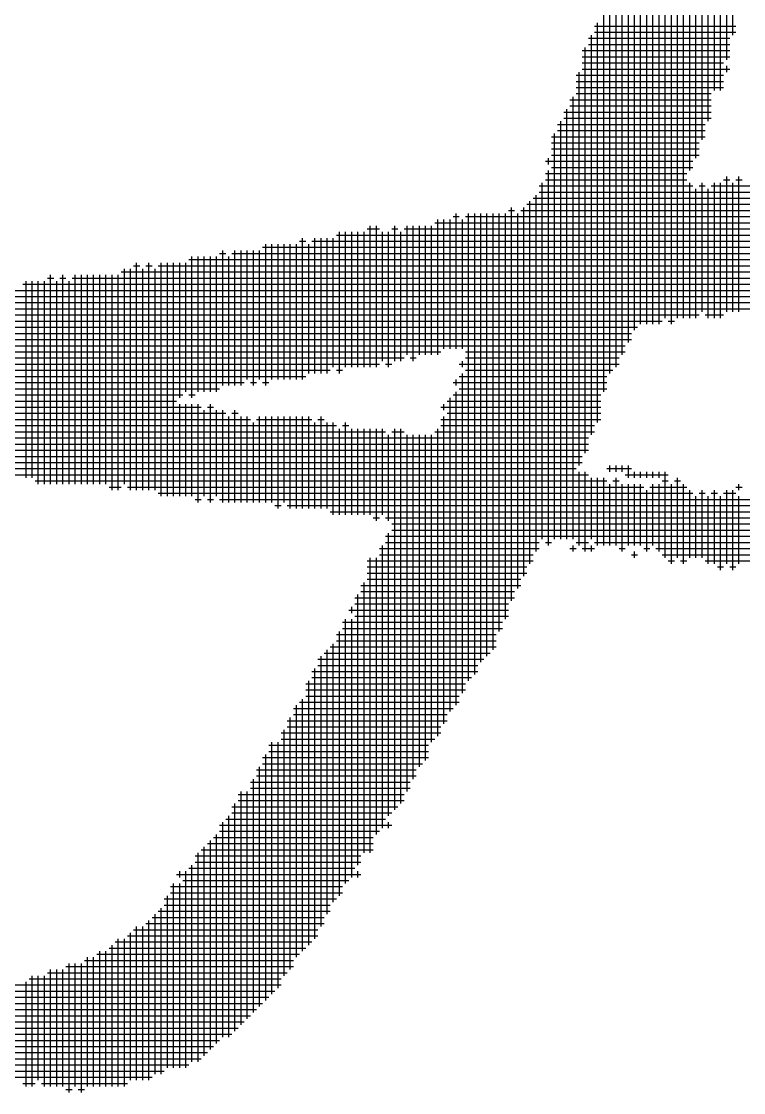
# Model space of a CAD drawing. Header units: feet. Extents: x 778950 to 1031250, y -253464 to -75264.
# Drawn here: x 937504.4 to 937837.5, y -245533.8 to -245039.8 of the extents above; entities that cross this region are included whole.
import ezdxf

# ---------------------------------------------------------------- set-up
doc = ezdxf.new("R2010")
doc.units = ezdxf.units.FT
doc.header["$LTSCALE"] = 3000
doc.header["$MEASUREMENT"] = 0
doc.layers.add('CX-MISC', color=2, linetype='CONTINUOUS')

msp = doc.modelspace()

# ---------------------------------------------------------------- linework, layer by layer
at = {"layer": 'CX-MISC'}
for p, q in [((937829.75, -245057.56, 7362.78), (937829.75, -244734.37, 7362.78)), ((937832.59, -245046.22, 7362.78), (937832.59, -244734.37, 7362.78)), ((937826.92, -245071.74, 7362.78), (937826.92, -244737.21, 7362.78)), ((937824.08, -245071.74, 7362.78), (937824.08, -244825.09, 7362.78)), ((937821.25, -245085.91, 7362.78), (937821.25, -244847.77, 7362.78)), ((937818.41, -245094.42, 7362.78), (937818.41, -244861.95, 7362.78)), ((937815.58, -245102.92, 7362.78), (937815.58, -244873.29, 7362.78)), ((937812.74, -245108.59, 7362.78), (937812.74, -244881.79, 7362.78)), ((937809.91, -245176.63, 7362.78), (937809.91, -244895.97, 7362.78)), ((937807.07, -245176.63, 7362.78), (937807.07, -244904.47, 7362.78)), ((937804.24, -245179.47, 7362.78), (937804.24, -244921.48, 7362.78)), ((937801.4, -245176.63, 7362.78), (937801.4, -244929.99, 7362.78)), ((937798.57, -245179.47, 7362.78), (937798.57, -244944.16, 7362.78)), ((937795.73, -245179.47, 7362.78), (937795.73, -244947, 7362.78)), ((937792.9, -245179.47, 7362.78), (937792.9, -244955.5, 7362.78)), ((937790.06, -245179.47, 7362.78), (937790.06, -244964.01, 7362.78)), ((937787.23, -245182.3, 7362.78), (937787.23, -244981.02, 7362.78)), ((937784.39, -245187.97, 7362.78), (937784.39, -244986.69, 7362.78)), ((937781.56, -245193.64, 7362.78), (937781.56, -244995.19, 7362.78)), ((937778.72, -245199.31, 7362.78), (937778.72, -245000.86, 7362.78)), ((937775.89, -245202.15, 7362.78), (937775.89, -245015.04, 7362.78)), ((937773.05, -245210.65, 7362.78), (937773.05, -245029.21, 7362.78)), ((937768.8, -245041.97, 7362.78), (937834.01, -245041.97, 7362.78)), ((937770.22, -245224.83, 7362.78), (937770.22, -245040.55, 7362.78)), ((937765.97, -245047.64, 7362.78), (937831.17, -245047.64, 7362.78)), ((937767.38, -245230.5, 7362.78), (937767.38, -245046.22, 7362.78)), ((937768.8, -245044.81, 7362.78), (937834.01, -245044.81, 7362.78)), ((937764.55, -245239, 7362.78), (937764.55, -245051.89, 7362.78)), ((937765.97, -245050.48, 7362.78), (937831.17, -245050.48, 7362.78)), ((937763.13, -245053.31, 7362.78), (937831.17, -245053.31, 7362.78)), ((937763.13, -245056.15, 7362.78), (937831.17, -245056.15, 7362.78)), ((937763.13, -245058.98, 7362.78), (937828.34, -245058.98, 7362.78)), ((937763.13, -245061.82, 7362.78), (937831.17, -245061.82, 7362.78)), ((937829.75, -245063.23, 7362.78), (937829.75, -245060.4, 7362.78)), ((937760.3, -245064.65, 7362.78), (937828.34, -245064.65, 7362.78)), ((937760.3, -245067.49, 7362.78), (937828.34, -245067.49, 7362.78)), ((937761.71, -245244.67, 7362.78), (937761.71, -245063.23, 7362.78)), ((937760.3, -245070.32, 7362.78), (937828.34, -245070.32, 7362.78)), ((937757.46, -245075.99, 7362.78), (937822.67, -245075.99, 7362.78)), ((937758.88, -245278.69, 7362.78), (937758.88, -245074.57, 7362.78)), ((937760.3, -245073.16, 7362.78), (937822.67, -245073.16, 7362.78)), ((937754.63, -245081.66, 7362.78), (937822.67, -245081.66, 7362.78)), ((937756.04, -245278.69, 7362.78), (937756.04, -245080.24, 7362.78)), ((937757.46, -245078.83, 7362.78), (937822.67, -245078.83, 7362.78)), ((937751.79, -245087.33, 7362.78), (937819.83, -245087.33, 7362.78)), ((937753.21, -245278.69, 7362.78), (937753.21, -245085.91, 7362.78)), ((937754.63, -245084.5, 7362.78), (937822.67, -245084.5, 7362.78)), ((937750.37, -245278.69, 7362.78), (937750.37, -245091.58, 7362.78)), ((937751.79, -245090.17, 7362.78), (937819.83, -245090.17, 7362.78)), ((937748.96, -245093, 7362.78), (937819.83, -245093, 7362.78)), ((937748.96, -245095.84, 7362.78), (937817, -245095.84, 7362.78)), ((937748.96, -245098.67, 7362.78), (937817, -245098.67, 7362.78)), ((937748.96, -245101.51, 7362.78), (937817, -245101.51, 7362.78)), ((937746.12, -245104.34, 7362.78), (937814.16, -245104.34, 7362.78)), ((937747.54, -245105.76, 7362.78), (937747.54, -245102.92, 7362.78)), ((937748.96, -245107.18, 7362.78), (937814.16, -245107.18, 7362.78)), ((937746.12, -245110.01, 7362.78), (937811.33, -245110.01, 7362.78)), ((937747.54, -245281.53, 7362.78), (937747.54, -245108.59, 7362.78)), ((937829.75, -245173.8, 7362.78), (937829.75, -245111.43, 7362.78)), ((937835.42, -245173.8, 7362.78), (937835.42, -245111.43, 7362.78)), ((937743.29, -245115.68, 7362.78), (937814.16, -245115.68, 7362.78)), ((937744.7, -245278.69, 7362.78), (937744.7, -245114.26, 7362.78)), ((937746.12, -245112.85, 7362.78), (937811.33, -245112.85, 7362.78)), ((937812.74, -245176.63, 7362.78), (937812.74, -245114.26, 7362.78)), ((937815.58, -245176.63, 7362.78), (937815.58, -245117.1, 7362.78)), ((937817, -245115.68, 7362.78), (937819.83, -245115.68, 7362.78)), ((937818.41, -245173.8, 7362.78), (937818.41, -245114.26, 7362.78)), ((937821.25, -245176.63, 7362.78), (937821.25, -245117.1, 7362.78)), ((937822.67, -245115.68, 7362.78), (938270.6, -245115.68, 7362.78)), ((937824.08, -245176.63, 7362.78), (937824.08, -245114.26, 7362.78)), ((937826.92, -245176.63, 7362.78), (937826.92, -245114.26, 7362.78)), ((937828.34, -245112.85, 7362.78), (937831.17, -245112.85, 7362.78)), ((937832.59, -245173.8, 7362.78), (937832.59, -245114.26, 7362.78)), ((937834.01, -245112.85, 7362.78), (937836.84, -245112.85, 7362.78)), ((937740.45, -245121.35, 7362.78), (938236.58, -245121.35, 7362.78)), ((937741.87, -245284.36, 7362.78), (937741.87, -245119.93, 7362.78)), ((937743.29, -245118.52, 7362.78), (938259.26, -245118.52, 7362.78)), ((937729.11, -245127.02, 7362.78), (937731.95, -245127.02, 7362.78)), ((937730.53, -245307.04, 7362.78), (937730.53, -245125.6, 7362.78)), ((937734.78, -245127.02, 7362.78), (938168.54, -245127.02, 7362.78)), ((937736.2, -245295.7, 7362.78), (937736.2, -245125.6, 7362.78)), ((937737.62, -245124.19, 7362.78), (938199.72, -245124.19, 7362.78)), ((937739.03, -245290.03, 7362.78), (937739.03, -245122.77, 7362.78)), ((937696.51, -245193.64, 7362.78), (937696.51, -245131.27, 7362.78)), ((937699.34, -245190.81, 7362.78), (937699.34, -245131.27, 7362.78)), ((937702.18, -245190.81, 7362.78), (937702.18, -245131.27, 7362.78)), ((937703.6, -245129.86, 7362.78), (937706.43, -245129.86, 7362.78)), ((937705.01, -245190.81, 7362.78), (937705.01, -245128.44, 7362.78)), ((937707.85, -245190.81, 7362.78), (937707.85, -245131.27, 7362.78)), ((937709.27, -245129.86, 7362.78), (938134.52, -245129.86, 7362.78)), ((937710.68, -245343.9, 7362.78), (937710.68, -245128.44, 7362.78)), ((937713.52, -245341.06, 7362.78), (937713.52, -245128.44, 7362.78)), ((937716.35, -245335.39, 7362.78), (937716.35, -245128.44, 7362.78)), ((937719.19, -245332.56, 7362.78), (937719.19, -245128.44, 7362.78)), ((937722.02, -245329.72, 7362.78), (937722.02, -245128.44, 7362.78)), ((937724.86, -245321.22, 7362.78), (937724.86, -245128.44, 7362.78)), ((937727.69, -245315.55, 7362.78), (937727.69, -245128.44, 7362.78)), ((937733.36, -245301.37, 7362.78), (937733.36, -245128.44, 7362.78)), ((937651.15, -245202.15, 7362.78), (937651.15, -245136.94, 7362.78)), ((937653.98, -245199.31, 7362.78), (937653.98, -245136.94, 7362.78)), ((937656.82, -245199.31, 7362.78), (937656.82, -245136.94, 7362.78)), ((937659.65, -245199.31, 7362.78), (937659.65, -245136.94, 7362.78)), ((937662.49, -245199.31, 7362.78), (937662.49, -245136.94, 7362.78)), ((937663.91, -245135.53, 7362.78), (937669.58, -245135.53, 7362.78)), ((937665.32, -245199.31, 7362.78), (937665.32, -245134.11, 7362.78)), ((937668.16, -245199.31, 7362.78), (937668.16, -245134.11, 7362.78)), ((937670.99, -245196.48, 7362.78), (937670.99, -245136.94, 7362.78)), ((937673.83, -245199.31, 7362.78), (937673.83, -245136.94, 7362.78)), ((937675.25, -245135.53, 7362.78), (937678.08, -245135.53, 7362.78)), ((937676.66, -245196.48, 7362.78), (937676.66, -245134.11, 7362.78)), ((937679.5, -245196.48, 7362.78), (937679.5, -245136.94, 7362.78)), ((937680.92, -245135.53, 7362.78), (938083.49, -245135.53, 7362.78)), ((937682.33, -245193.64, 7362.78), (937682.33, -245134.11, 7362.78)), ((937685.17, -245196.48, 7362.78), (937685.17, -245134.11, 7362.78)), ((937688, -245193.64, 7362.78), (937688, -245134.11, 7362.78)), ((937690.84, -245193.64, 7362.78), (937690.84, -245134.11, 7362.78)), ((937693.67, -245193.64, 7362.78), (937693.67, -245134.11, 7362.78)), ((937695.09, -245132.69, 7362.78), (938117.51, -245132.69, 7362.78)), ((937632.72, -245141.2, 7362.78), (937635.56, -245141.2, 7362.78)), ((937634.14, -245204.98, 7362.78), (937634.14, -245139.78, 7362.78)), ((937638.39, -245141.2, 7362.78), (938046.63, -245141.2, 7362.78)), ((937639.81, -245202.15, 7362.78), (937639.81, -245139.78, 7362.78)), ((937642.64, -245202.15, 7362.78), (937642.64, -245139.78, 7362.78)), ((937645.48, -245202.15, 7362.78), (937645.48, -245139.78, 7362.78)), ((937648.31, -245199.31, 7362.78), (937648.31, -245139.78, 7362.78)), ((937649.73, -245138.36, 7362.78), (938066.48, -245138.36, 7362.78)), ((937595.87, -245146.87, 7362.78), (937598.7, -245146.87, 7362.78)), ((937597.28, -245207.82, 7362.78), (937597.28, -245145.45, 7362.78)), ((937601.54, -245146.87, 7362.78), (938009.78, -245146.87, 7362.78)), ((937602.95, -245207.82, 7362.78), (937602.95, -245145.45, 7362.78)), ((937605.79, -245207.82, 7362.78), (937605.79, -245145.45, 7362.78)), ((937608.62, -245204.98, 7362.78), (937608.62, -245145.45, 7362.78)), ((937611.46, -245207.82, 7362.78), (937611.46, -245145.45, 7362.78)), ((937614.29, -245204.98, 7362.78), (937614.29, -245145.45, 7362.78)), ((937615.71, -245144.03, 7362.78), (938015.45, -245144.03, 7362.78)), ((937617.13, -245207.82, 7362.78), (937617.13, -245142.61, 7362.78)), ((937619.96, -245204.98, 7362.78), (937619.96, -245142.61, 7362.78)), ((937622.8, -245204.98, 7362.78), (937622.8, -245142.61, 7362.78)), ((937625.63, -245204.98, 7362.78), (937625.63, -245142.61, 7362.78)), ((937628.47, -245204.98, 7362.78), (937628.47, -245142.61, 7362.78)), ((937631.3, -245204.98, 7362.78), (937631.3, -245142.61, 7362.78)), ((937636.97, -245202.15, 7362.78), (937636.97, -245142.61, 7362.78)), ((937557.59, -245256.01, 7362.78), (937557.59, -245151.12, 7362.78)), ((937563.26, -245256.01, 7362.78), (937563.26, -245151.12, 7362.78)), ((937568.93, -245258.85, 7362.78), (937568.93, -245151.12, 7362.78)), ((937571.77, -245258.85, 7362.78), (937571.77, -245151.12, 7362.78)), ((937574.6, -245258.85, 7362.78), (937574.6, -245151.12, 7362.78)), ((937577.44, -245213.49, 7362.78), (937577.44, -245151.12, 7362.78)), ((937580.27, -245210.65, 7362.78), (937580.27, -245151.12, 7362.78)), ((937581.69, -245149.7, 7362.78), (938001.27, -245149.7, 7362.78)), ((937583.11, -245213.49, 7362.78), (937583.11, -245148.28, 7362.78)), ((937585.94, -245210.65, 7362.78), (937585.94, -245148.28, 7362.78)), ((937588.78, -245210.65, 7362.78), (937588.78, -245148.28, 7362.78)), ((937591.61, -245210.65, 7362.78), (937591.61, -245148.28, 7362.78)), ((937594.45, -245210.65, 7362.78), (937594.45, -245148.28, 7362.78)), ((937600.12, -245207.82, 7362.78), (937600.12, -245148.28, 7362.78)), ((937550.51, -245155.37, 7362.78), (937978.59, -245155.37, 7362.78)), ((937551.92, -245253.18, 7362.78), (937551.92, -245153.95, 7362.78)), ((937554.76, -245256.01, 7362.78), (937554.76, -245153.95, 7362.78)), ((937556.18, -245152.54, 7362.78), (937559.01, -245152.54, 7362.78)), ((937560.43, -245256.01, 7362.78), (937560.43, -245153.95, 7362.78)), ((937561.85, -245152.54, 7362.78), (937564.68, -245152.54, 7362.78)), ((937566.1, -245256.01, 7362.78), (937566.1, -245153.95, 7362.78)), ((937567.52, -245152.54, 7362.78), (937992.77, -245152.54, 7362.78)), ((937505.15, -245161.04, 7362.78), (937941.74, -245161.04, 7362.78)), ((937506.56, -245250.34, 7362.78), (937506.56, -245159.62, 7362.78)), ((937509.4, -245250.34, 7362.78), (937509.4, -245159.62, 7362.78)), ((937512.23, -245253.18, 7362.78), (937512.23, -245159.62, 7362.78)), ((937515.07, -245253.18, 7362.78), (937515.07, -245159.62, 7362.78)), ((937516.49, -245158.21, 7362.78), (937519.32, -245158.21, 7362.78)), ((937517.9, -245253.18, 7362.78), (937517.9, -245156.79, 7362.78)), ((937520.74, -245253.18, 7362.78), (937520.74, -245159.62, 7362.78)), ((937522.16, -245158.21, 7362.78), (937524.99, -245158.21, 7362.78)), ((937523.57, -245253.18, 7362.78), (937523.57, -245156.79, 7362.78)), ((937526.41, -245253.18, 7362.78), (937526.41, -245159.62, 7362.78)), ((937527.83, -245158.21, 7362.78), (937958.75, -245158.21, 7362.78)), ((937529.24, -245253.18, 7362.78), (937529.24, -245156.79, 7362.78)), ((937532.08, -245253.18, 7362.78), (937532.08, -245156.79, 7362.78)), ((937534.91, -245253.18, 7362.78), (937534.91, -245156.79, 7362.78)), ((937537.75, -245253.18, 7362.78), (937537.75, -245156.79, 7362.78)), ((937540.58, -245253.18, 7362.78), (937540.58, -245156.79, 7362.78)), ((937543.42, -245253.18, 7362.78), (937543.42, -245156.79, 7362.78)), ((937546.25, -245256.01, 7362.78), (937546.25, -245156.79, 7362.78)), ((937549.09, -245256.01, 7362.78), (937549.09, -245156.79, 7362.78)), ((937488.14, -245163.88, 7362.78), (937919.06, -245163.88, 7362.78)), ((937465.46, -245169.55, 7362.78), (937873.7, -245169.55, 7362.78)), ((937479.63, -245166.71, 7362.78), (937893.54, -245166.71, 7362.78)), ((937442.78, -245175.22, 7362.78), (937817, -245175.22, 7362.78)), ((937448.45, -245172.38, 7362.78), (937845.35, -245172.38, 7362.78)), ((937819.83, -245175.22, 7362.78), (937828.34, -245175.22, 7362.78)), ((937411.59, -245180.89, 7362.78), (937788.65, -245180.89, 7362.78)), ((937425.77, -245178.05, 7362.78), (937799.99, -245178.05, 7362.78)), ((937802.82, -245178.05, 7362.78), (937805.66, -245178.05, 7362.78)), ((937411.59, -245183.72, 7362.78), (937785.81, -245183.72, 7362.78)), ((937408.76, -245186.56, 7362.78), (937785.81, -245186.56, 7362.78)), ((937408.76, -245189.39, 7362.78), (937782.98, -245189.39, 7362.78)), ((937408.76, -245192.23, 7362.78), (937697.93, -245192.23, 7362.78)), ((937411.59, -245195.06, 7362.78), (937680.92, -245195.06, 7362.78)), ((937683.75, -245195.06, 7362.78), (937686.59, -245195.06, 7362.78)), ((937709.27, -245192.23, 7362.78), (937782.98, -245192.23, 7362.78)), ((937709.27, -245195.06, 7362.78), (937780.14, -245195.06, 7362.78)), ((937414.43, -245197.9, 7362.78), (937669.58, -245197.9, 7362.78)), ((937417.26, -245200.73, 7362.78), (937646.9, -245200.73, 7362.78)), ((937649.73, -245200.73, 7362.78), (937652.57, -245200.73, 7362.78)), ((937672.41, -245197.9, 7362.78), (937675.25, -245197.9, 7362.78)), ((937706.43, -245197.9, 7362.78), (937780.14, -245197.9, 7362.78)), ((937707.85, -245199.31, 7362.78), (937707.85, -245196.48, 7362.78)), ((937709.27, -245200.73, 7362.78), (937777.31, -245200.73, 7362.78)), ((937414.43, -245203.57, 7362.78), (937635.56, -245203.57, 7362.78)), ((937705.01, -245207.82, 7362.78), (937705.01, -245204.98, 7362.78)), ((937706.43, -245203.57, 7362.78), (937774.47, -245203.57, 7362.78)), ((937707.85, -245349.57, 7362.78), (937707.85, -245202.15, 7362.78)), ((937417.26, -245206.4, 7362.78), (937607.21, -245206.4, 7362.78)), ((937417.26, -245209.24, 7362.78), (937595.87, -245209.24, 7362.78)), ((937610.04, -245206.4, 7362.78), (937612.88, -245206.4, 7362.78)), ((937615.71, -245206.4, 7362.78), (937618.55, -245206.4, 7362.78)), ((937703.6, -245206.4, 7362.78), (937774.47, -245206.4, 7362.78)), ((937705.01, -245355.24, 7362.78), (937705.01, -245210.65, 7362.78)), ((937706.43, -245209.24, 7362.78), (937774.47, -245209.24, 7362.78)), ((937417.26, -245212.07, 7362.78), (937578.86, -245212.07, 7362.78)), ((937417.26, -245214.91, 7362.78), (937576.02, -245214.91, 7362.78)), ((937581.69, -245212.07, 7362.78), (937584.53, -245212.07, 7362.78)), ((937700.76, -245214.91, 7362.78), (937771.64, -245214.91, 7362.78)), ((937702.18, -245358.07, 7362.78), (937702.18, -245213.49, 7362.78)), ((937703.6, -245212.07, 7362.78), (937771.64, -245212.07, 7362.78)), ((937417.26, -245217.74, 7362.78), (937587.36, -245217.74, 7362.78)), ((937420.1, -245220.58, 7362.78), (937598.7, -245220.58, 7362.78)), ((937577.44, -245258.85, 7362.78), (937577.44, -245216.32, 7362.78)), ((937580.27, -245258.85, 7362.78), (937580.27, -245216.32, 7362.78)), ((937583.11, -245258.85, 7362.78), (937583.11, -245216.32, 7362.78)), ((937585.94, -245261.68, 7362.78), (937585.94, -245216.32, 7362.78)), ((937588.78, -245258.85, 7362.78), (937588.78, -245219.16, 7362.78)), ((937590.2, -245217.74, 7362.78), (937593.03, -245217.74, 7362.78)), ((937591.61, -245261.68, 7362.78), (937591.61, -245216.32, 7362.78)), ((937594.45, -245258.85, 7362.78), (937594.45, -245219.16, 7362.78)), ((937597.28, -245261.68, 7362.78), (937597.28, -245219.16, 7362.78)), ((937601.54, -245220.58, 7362.78), (937604.37, -245220.58, 7362.78)), ((937602.95, -245261.68, 7362.78), (937602.95, -245219.16, 7362.78)), ((937697.93, -245217.74, 7362.78), (937771.64, -245217.74, 7362.78)), ((937699.34, -245219.16, 7362.78), (937699.34, -245216.32, 7362.78)), ((937700.76, -245220.58, 7362.78), (937771.64, -245220.58, 7362.78)), ((937425.77, -245223.41, 7362.78), (937610.04, -245223.41, 7362.78)), ((937600.12, -245261.68, 7362.78), (937600.12, -245221.99, 7362.78)), ((937605.79, -245261.68, 7362.78), (937605.79, -245221.99, 7362.78)), ((937608.62, -245261.68, 7362.78), (937608.62, -245221.99, 7362.78)), ((937611.46, -245261.68, 7362.78), (937611.46, -245224.83, 7362.78)), ((937612.88, -245223.41, 7362.78), (937638.39, -245223.41, 7362.78)), ((937614.29, -245261.68, 7362.78), (937614.29, -245221.99, 7362.78)), ((937617.13, -245261.68, 7362.78), (937617.13, -245221.99, 7362.78)), ((937619.96, -245261.68, 7362.78), (937619.96, -245221.99, 7362.78)), ((937622.8, -245264.52, 7362.78), (937622.8, -245221.99, 7362.78)), ((937625.63, -245261.68, 7362.78), (937625.63, -245221.99, 7362.78)), ((937628.47, -245264.52, 7362.78), (937628.47, -245221.99, 7362.78)), ((937631.3, -245264.52, 7362.78), (937631.3, -245221.99, 7362.78)), ((937634.14, -245264.52, 7362.78), (937634.14, -245221.99, 7362.78)), ((937636.97, -245264.52, 7362.78), (937636.97, -245221.99, 7362.78)), ((937639.81, -245264.52, 7362.78), (937639.81, -245224.83, 7362.78)), ((937641.23, -245223.41, 7362.78), (937644.06, -245223.41, 7362.78)), ((937642.64, -245264.52, 7362.78), (937642.64, -245221.99, 7362.78)), ((937645.48, -245264.52, 7362.78), (937645.48, -245224.83, 7362.78)), ((937648.31, -245267.35, 7362.78), (937648.31, -245224.83, 7362.78)), ((937653.98, -245267.35, 7362.78), (937653.98, -245224.83, 7362.78)), ((937697.93, -245223.41, 7362.78), (937771.64, -245223.41, 7362.78)), ((937699.34, -245363.74, 7362.78), (937699.34, -245221.99, 7362.78)), ((937428.6, -245226.25, 7362.78), (937649.73, -245226.25, 7362.78)), ((937428.6, -245229.08, 7362.78), (937672.41, -245229.08, 7362.78)), ((937651.15, -245267.35, 7362.78), (937651.15, -245227.66, 7362.78)), ((937652.57, -245226.25, 7362.78), (937655.4, -245226.25, 7362.78)), ((937656.82, -245267.35, 7362.78), (937656.82, -245227.66, 7362.78)), ((937659.65, -245267.35, 7362.78), (937659.65, -245227.66, 7362.78)), ((937662.49, -245267.35, 7362.78), (937662.49, -245227.66, 7362.78)), ((937665.32, -245267.35, 7362.78), (937665.32, -245227.66, 7362.78)), ((937668.16, -245270.19, 7362.78), (937668.16, -245227.66, 7362.78)), ((937670.99, -245267.35, 7362.78), (937670.99, -245227.66, 7362.78)), ((937673.83, -245270.19, 7362.78), (937673.83, -245230.5, 7362.78)), ((937675.25, -245229.08, 7362.78), (937680.92, -245229.08, 7362.78)), ((937676.66, -245403.43, 7362.78), (937676.66, -245227.66, 7362.78)), ((937679.5, -245400.6, 7362.78), (937679.5, -245227.66, 7362.78)), ((937682.33, -245394.93, 7362.78), (937682.33, -245230.5, 7362.78)), ((937685.17, -245389.26, 7362.78), (937685.17, -245230.5, 7362.78)), ((937688, -245383.59, 7362.78), (937688, -245230.5, 7362.78)), ((937690.84, -245380.75, 7362.78), (937690.84, -245230.5, 7362.78)), ((937693.67, -245372.25, 7362.78), (937693.67, -245230.5, 7362.78)), ((937695.09, -245229.08, 7362.78), (937768.8, -245229.08, 7362.78)), ((937696.51, -245369.41, 7362.78), (937696.51, -245227.66, 7362.78)), ((937697.93, -245226.25, 7362.78), (937768.8, -245226.25, 7362.78)), ((937431.44, -245231.92, 7362.78), (937765.97, -245231.92, 7362.78)), ((937437.11, -245234.75, 7362.78), (937765.97, -245234.75, 7362.78)), ((937439.94, -245237.59, 7362.78), (937765.97, -245237.59, 7362.78)), ((937451.28, -245240.42, 7362.78), (937763.13, -245240.42, 7362.78)), ((937465.46, -245243.26, 7362.78), (937763.13, -245243.26, 7362.78)), ((937775.89, -245247.51, 7362.78), (937775.89, -245244.67, 7362.78)), ((937778.72, -245247.51, 7362.78), (937778.72, -245244.67, 7362.78)), ((937781.56, -245247.51, 7362.78), (937781.56, -245244.67, 7362.78)), ((937784.39, -245250.34, 7362.78), (937784.39, -245244.67, 7362.78)), ((937476.8, -245246.09, 7362.78), (937760.3, -245246.09, 7362.78)), ((937496.64, -245248.93, 7362.78), (937765.97, -245248.93, 7362.78)), ((937761.71, -245281.53, 7362.78), (937761.71, -245247.51, 7362.78)), ((937764.55, -245284.36, 7362.78), (937764.55, -245247.51, 7362.78)), ((937767.38, -245278.69, 7362.78), (937767.38, -245250.34, 7362.78)), ((937770.22, -245281.53, 7362.78), (937770.22, -245250.34, 7362.78)), ((937773.05, -245281.53, 7362.78), (937773.05, -245250.34, 7362.78)), ((937774.47, -245246.09, 7362.78), (937785.81, -245246.09, 7362.78)), ((937778.72, -245281.53, 7362.78), (937778.72, -245250.34, 7362.78)), ((937782.98, -245248.93, 7362.78), (937802.82, -245248.93, 7362.78)), ((937787.23, -245250.34, 7362.78), (937787.23, -245247.51, 7362.78)), ((937790.06, -245250.34, 7362.78), (937790.06, -245247.51, 7362.78)), ((937792.9, -245250.34, 7362.78), (937792.9, -245247.51, 7362.78)), ((937795.73, -245250.34, 7362.78), (937795.73, -245247.51, 7362.78)), ((937798.57, -245250.34, 7362.78), (937798.57, -245247.51, 7362.78)), ((937801.4, -245287.2, 7362.78), (937801.4, -245247.51, 7362.78)), ((937807.07, -245287.2, 7362.78), (937807.07, -245250.34, 7362.78)), ((937510.82, -245251.76, 7362.78), (937774.47, -245251.76, 7362.78)), ((937544.84, -245254.6, 7362.78), (937550.51, -245254.6, 7362.78)), ((937553.34, -245254.6, 7362.78), (937791.48, -245254.6, 7362.78)), ((937775.89, -245281.53, 7362.78), (937775.89, -245253.18, 7362.78)), ((937777.31, -245251.76, 7362.78), (937780.14, -245251.76, 7362.78)), ((937781.56, -245284.36, 7362.78), (937781.56, -245253.18, 7362.78)), ((937784.39, -245281.53, 7362.78), (937784.39, -245253.18, 7362.78)), ((937787.23, -245281.53, 7362.78), (937787.23, -245253.18, 7362.78)), ((937790.06, -245281.53, 7362.78), (937790.06, -245253.18, 7362.78)), ((937794.32, -245254.6, 7362.78), (937811.33, -245254.6, 7362.78)), ((937795.73, -245281.53, 7362.78), (937795.73, -245253.18, 7362.78)), ((937798.57, -245284.36, 7362.78), (937798.57, -245253.18, 7362.78)), ((937799.99, -245251.76, 7362.78), (937802.82, -245251.76, 7362.78)), ((937804.24, -245290.03, 7362.78), (937804.24, -245253.18, 7362.78)), ((937805.66, -245251.76, 7362.78), (937808.49, -245251.76, 7362.78)), ((937809.91, -245290.03, 7362.78), (937809.91, -245253.18, 7362.78)), ((937834.01, -245254.6, 7362.78), (937836.84, -245254.6, 7362.78)), ((937835.42, -245256.01, 7362.78), (937835.42, -245253.18, 7362.78)), ((937567.52, -245257.43, 7362.78), (937814.16, -245257.43, 7362.78)), ((937584.53, -245260.27, 7362.78), (937587.36, -245260.27, 7362.78)), ((937590.2, -245260.27, 7362.78), (937593.03, -245260.27, 7362.78)), ((937595.87, -245260.27, 7362.78), (937859.52, -245260.27, 7362.78)), ((937792.9, -245284.36, 7362.78), (937792.9, -245256.01, 7362.78)), ((937812.74, -245287.2, 7362.78), (937812.74, -245256.01, 7362.78)), ((937815.58, -245287.2, 7362.78), (937815.58, -245258.85, 7362.78)), ((937817, -245257.43, 7362.78), (937819.83, -245257.43, 7362.78)), ((937818.41, -245287.2, 7362.78), (937818.41, -245256.01, 7362.78)), ((937821.25, -245290.03, 7362.78), (937821.25, -245258.85, 7362.78)), ((937822.67, -245257.43, 7362.78), (937825.5, -245257.43, 7362.78)), ((937824.08, -245290.03, 7362.78), (937824.08, -245256.01, 7362.78)), ((937826.92, -245292.87, 7362.78), (937826.92, -245258.85, 7362.78)), ((937828.34, -245257.43, 7362.78), (937834.01, -245257.43, 7362.78)), ((937829.75, -245290.03, 7362.78), (937829.75, -245256.01, 7362.78)), ((937832.59, -245292.87, 7362.78), (937832.59, -245256.01, 7362.78)), ((937835.42, -245290.03, 7362.78), (937835.42, -245258.85, 7362.78)), ((937621.38, -245263.1, 7362.78), (937624.22, -245263.1, 7362.78)), ((937627.05, -245263.1, 7362.78), (937870.86, -245263.1, 7362.78)), ((937646.9, -245265.94, 7362.78), (937876.53, -245265.94, 7362.78)), ((937666.74, -245268.77, 7362.78), (937669.58, -245268.77, 7362.78)), ((937672.41, -245268.77, 7362.78), (937921.89, -245268.77, 7362.78)), ((937675.25, -245271.61, 7362.78), (937927.56, -245271.61, 7362.78)), ((937675.25, -245274.44, 7362.78), (937970.09, -245274.44, 7362.78)), ((937672.41, -245277.28, 7362.78), (937984.26, -245277.28, 7362.78)), ((937672.41, -245280.11, 7362.78), (937743.29, -245280.11, 7362.78)), ((937673.83, -245406.27, 7362.78), (937673.83, -245275.86, 7362.78)), ((937746.12, -245280.11, 7362.78), (937748.96, -245280.11, 7362.78)), ((937760.3, -245280.11, 7362.78), (937765.97, -245280.11, 7362.78)), ((937768.8, -245280.11, 7362.78), (937987.1, -245280.11, 7362.78)), ((937669.58, -245282.95, 7362.78), (937743.29, -245282.95, 7362.78)), ((937670.99, -245411.94, 7362.78), (937670.99, -245281.53, 7362.78)), ((937757.46, -245282.95, 7362.78), (937760.3, -245282.95, 7362.78)), ((937758.88, -245284.36, 7362.78), (937758.88, -245281.53, 7362.78)), ((937763.13, -245282.95, 7362.78), (937768.8, -245282.95, 7362.78)), ((937767.38, -245284.36, 7362.78), (937767.38, -245281.53, 7362.78)), ((937780.14, -245282.95, 7362.78), (937782.98, -245282.95, 7362.78)), ((937787.23, -245287.2, 7362.78), (937787.23, -245284.36, 7362.78)), ((937791.48, -245282.95, 7362.78), (937794.32, -245282.95, 7362.78)), ((937797.15, -245282.95, 7362.78), (937987.1, -245282.95, 7362.78)), ((937663.91, -245288.62, 7362.78), (937740.45, -245288.62, 7362.78)), ((937665.32, -245423.28, 7362.78), (937665.32, -245287.2, 7362.78)), ((937668.16, -245414.77, 7362.78), (937668.16, -245287.2, 7362.78)), ((937669.58, -245285.78, 7362.78), (937740.45, -245285.78, 7362.78)), ((937785.81, -245285.78, 7362.78), (937788.65, -245285.78, 7362.78)), ((937799.99, -245285.78, 7362.78), (937989.93, -245285.78, 7362.78)), ((937802.82, -245288.62, 7362.78), (937805.66, -245288.62, 7362.78)), ((937808.49, -245288.62, 7362.78), (937811.33, -245288.62, 7362.78)), ((937819.83, -245288.62, 7362.78), (938091.99, -245288.62, 7362.78)), ((937663.91, -245291.45, 7362.78), (937737.62, -245291.45, 7362.78)), ((937663.91, -245294.29, 7362.78), (937737.62, -245294.29, 7362.78)), ((937825.5, -245291.45, 7362.78), (937828.34, -245291.45, 7362.78)), ((937831.17, -245291.45, 7362.78), (937834.01, -245291.45, 7362.78)), ((937661.07, -245299.96, 7362.78), (937734.78, -245299.96, 7362.78)), ((937662.49, -245423.28, 7362.78), (937662.49, -245298.54, 7362.78)), ((937663.91, -245297.12, 7362.78), (937734.78, -245297.12, 7362.78)), ((937659.65, -245428.95, 7362.78), (937659.65, -245304.21, 7362.78)), ((937661.07, -245302.79, 7362.78), (937731.95, -245302.79, 7362.78)), ((937656.82, -245312.71, 7362.78), (937656.82, -245309.88, 7362.78)), ((937658.24, -245305.63, 7362.78), (937731.95, -245305.63, 7362.78)), ((937658.24, -245308.46, 7362.78), (937729.11, -245308.46, 7362.78)), ((937655.4, -245311.3, 7362.78), (937729.11, -245311.3, 7362.78)), ((937658.24, -245314.13, 7362.78), (937729.11, -245314.13, 7362.78)), ((937652.57, -245316.97, 7362.78), (937726.28, -245316.97, 7362.78)), ((937653.98, -245437.45, 7362.78), (937653.98, -245315.55, 7362.78)), ((937656.82, -245434.62, 7362.78), (937656.82, -245315.55, 7362.78)), ((937649.73, -245322.64, 7362.78), (937723.44, -245322.64, 7362.78)), ((937651.15, -245443.12, 7362.78), (937651.15, -245321.22, 7362.78)), ((937652.57, -245319.8, 7362.78), (937726.28, -245319.8, 7362.78)), ((937646.9, -245328.31, 7362.78), (937723.44, -245328.31, 7362.78)), ((937648.31, -245445.96, 7362.78), (937648.31, -245326.89, 7362.78)), ((937649.73, -245325.47, 7362.78), (937723.44, -245325.47, 7362.78)), ((937641.23, -245333.98, 7362.78), (937717.77, -245333.98, 7362.78)), ((937642.64, -245457.3, 7362.78), (937642.64, -245332.56, 7362.78)), ((937644.06, -245331.14, 7362.78), (937720.61, -245331.14, 7362.78)), ((937645.48, -245451.63, 7362.78), (937645.48, -245329.72, 7362.78)), ((937639.81, -245462.97, 7362.78), (937639.81, -245338.23, 7362.78)), ((937641.23, -245336.81, 7362.78), (937714.94, -245336.81, 7362.78)), ((937636.97, -245465.8, 7362.78), (937636.97, -245343.9, 7362.78)), ((937638.39, -245339.65, 7362.78), (937714.94, -245339.65, 7362.78)), ((937638.39, -245342.48, 7362.78), (937712.1, -245342.48, 7362.78)), ((937635.56, -245345.32, 7362.78), (937709.27, -245345.32, 7362.78)), ((937635.56, -245348.15, 7362.78), (937709.27, -245348.15, 7362.78)), ((937632.72, -245353.82, 7362.78), (937706.43, -245353.82, 7362.78)), ((937634.14, -245468.64, 7362.78), (937634.14, -245352.4, 7362.78)), ((937635.56, -245350.99, 7362.78), (937706.43, -245350.99, 7362.78)), ((937629.89, -245356.66, 7362.78), (937703.6, -245356.66, 7362.78)), ((937631.3, -245471.47, 7362.78), (937631.3, -245355.24, 7362.78)), ((937627.05, -245362.33, 7362.78), (937700.76, -245362.33, 7362.78)), ((937628.47, -245477.14, 7362.78), (937628.47, -245360.91, 7362.78)), ((937629.89, -245359.49, 7362.78), (937700.76, -245359.49, 7362.78)), ((937624.22, -245368, 7362.78), (937697.93, -245368, 7362.78)), ((937625.63, -245479.98, 7362.78), (937625.63, -245366.58, 7362.78)), ((937627.05, -245365.16, 7362.78), (937697.93, -245365.16, 7362.78)), ((937618.55, -245373.67, 7362.78), (937692.26, -245373.67, 7362.78)), ((937619.96, -245488.48, 7362.78), (937619.96, -245372.25, 7362.78)), ((937622.8, -245485.65, 7362.78), (937622.8, -245372.25, 7362.78)), ((937624.22, -245370.83, 7362.78), (937695.09, -245370.83, 7362.78)), ((937617.13, -245491.32, 7362.78), (937617.13, -245377.92, 7362.78)), ((937618.55, -245376.5, 7362.78), (937692.26, -245376.5, 7362.78)), ((937614.29, -245494.15, 7362.78), (937614.29, -245383.59, 7362.78)), ((937615.71, -245379.34, 7362.78), (937692.26, -245379.34, 7362.78)), ((937615.71, -245382.17, 7362.78), (937689.42, -245382.17, 7362.78)), ((937612.88, -245385.01, 7362.78), (937686.59, -245385.01, 7362.78)), ((937612.88, -245387.84, 7362.78), (937686.59, -245387.84, 7362.78)), ((937610.04, -245390.68, 7362.78), (937683.75, -245390.68, 7362.78)), ((937610.04, -245393.51, 7362.78), (937683.75, -245393.51, 7362.78)), ((937611.46, -245496.99, 7362.78), (937611.46, -245389.26, 7362.78)), ((937604.37, -245396.35, 7362.78), (937680.92, -245396.35, 7362.78)), ((937605.79, -245502.66, 7362.78), (937605.79, -245394.93, 7362.78)), ((937608.62, -245499.82, 7362.78), (937608.62, -245394.93, 7362.78)), ((937601.54, -245402.02, 7362.78), (937678.08, -245402.02, 7362.78)), ((937602.95, -245505.49, 7362.78), (937602.95, -245400.6, 7362.78)), ((937604.37, -245399.18, 7362.78), (937680.92, -245399.18, 7362.78)), ((937598.7, -245407.69, 7362.78), (937672.41, -245407.69, 7362.78)), ((937600.12, -245508.33, 7362.78), (937600.12, -245406.27, 7362.78)), ((937601.54, -245404.85, 7362.78), (937675.25, -245404.85, 7362.78)), ((937595.87, -245410.52, 7362.78), (937675.25, -245410.52, 7362.78)), ((937595.87, -245413.36, 7362.78), (937669.58, -245413.36, 7362.78)), ((937597.28, -245508.33, 7362.78), (937597.28, -245409.1, 7362.78)), ((937673.83, -245411.94, 7362.78), (937673.83, -245409.1, 7362.78)), ((937591.61, -245514, 7362.78), (937591.61, -245417.61, 7362.78)), ((937593.03, -245416.19, 7362.78), (937666.74, -245416.19, 7362.78)), ((937594.45, -245511.16, 7362.78), (937594.45, -245414.77, 7362.78)), ((937585.94, -245519.67, 7362.78), (937585.94, -245423.28, 7362.78)), ((937587.36, -245421.86, 7362.78), (937666.74, -245421.86, 7362.78)), ((937588.78, -245516.83, 7362.78), (937588.78, -245420.44, 7362.78)), ((937590.2, -245419.03, 7362.78), (937666.74, -245419.03, 7362.78)), ((937584.53, -245424.7, 7362.78), (937661.07, -245424.7, 7362.78)), ((937584.53, -245427.53, 7362.78), (937661.07, -245427.53, 7362.78)), ((937576.02, -245433.2, 7362.78), (937661.07, -245433.2, 7362.78)), ((937577.44, -245434.62, 7362.78), (937577.44, -245431.78, 7362.78)), ((937580.27, -245522.5, 7362.78), (937580.27, -245431.78, 7362.78)), ((937581.69, -245430.37, 7362.78), (937658.24, -245430.37, 7362.78)), ((937583.11, -245519.67, 7362.78), (937583.11, -245428.95, 7362.78)), ((937659.65, -245434.62, 7362.78), (937659.65, -245431.78, 7362.78)), ((937574.6, -245522.5, 7362.78), (937574.6, -245437.45, 7362.78)), ((937577.44, -245522.5, 7362.78), (937577.44, -245437.45, 7362.78)), ((937578.86, -245436.04, 7362.78), (937655.4, -245436.04, 7362.78)), ((937571.77, -245522.5, 7362.78), (937571.77, -245443.12, 7362.78)), ((937573.19, -245438.87, 7362.78), (937652.57, -245438.87, 7362.78)), ((937573.19, -245441.71, 7362.78), (937652.57, -245441.71, 7362.78)), ((937570.35, -245444.54, 7362.78), (937649.73, -245444.54, 7362.78)), ((937570.35, -245447.38, 7362.78), (937646.9, -245447.38, 7362.78)), ((937564.68, -245453.05, 7362.78), (937644.06, -245453.05, 7362.78)), ((937566.1, -245525.34, 7362.78), (937566.1, -245451.63, 7362.78)), ((937567.52, -245450.21, 7362.78), (937646.9, -245450.21, 7362.78)), ((937568.93, -245525.34, 7362.78), (937568.93, -245448.79, 7362.78)), ((937557.59, -245528.17, 7362.78), (937557.59, -245457.3, 7362.78)), ((937560.43, -245528.17, 7362.78), (937560.43, -245457.3, 7362.78)), ((937561.85, -245455.88, 7362.78), (937644.06, -245455.88, 7362.78)), ((937563.26, -245528.17, 7362.78), (937563.26, -245454.46, 7362.78)), ((937549.09, -245531.01, 7362.78), (937549.09, -245462.97, 7362.78)), ((937551.92, -245531.01, 7362.78), (937551.92, -245462.97, 7362.78)), ((937553.34, -245461.55, 7362.78), (937641.23, -245461.55, 7362.78)), ((937554.76, -245528.17, 7362.78), (937554.76, -245460.13, 7362.78)), ((937556.18, -245458.72, 7362.78), (937641.23, -245458.72, 7362.78)), ((937544.84, -245467.22, 7362.78), (937635.56, -245467.22, 7362.78)), ((937546.25, -245531.01, 7362.78), (937546.25, -245465.8, 7362.78)), ((937547.67, -245464.39, 7362.78), (937638.39, -245464.39, 7362.78)), ((937533.5, -245472.89, 7362.78), (937629.89, -245472.89, 7362.78)), ((937534.91, -245531.01, 7362.78), (937534.91, -245471.47, 7362.78)), ((937537.75, -245531.01, 7362.78), (937537.75, -245471.47, 7362.78)), ((937539.17, -245470.06, 7362.78), (937632.72, -245470.06, 7362.78)), ((937540.58, -245531.01, 7362.78), (937540.58, -245468.64, 7362.78)), ((937543.42, -245531.01, 7362.78), (937543.42, -245468.64, 7362.78)), ((937517.9, -245531.01, 7362.78), (937517.9, -245477.14, 7362.78)), ((937520.74, -245531.01, 7362.78), (937520.74, -245477.14, 7362.78)), ((937523.57, -245531.01, 7362.78), (937523.57, -245477.14, 7362.78)), ((937524.99, -245475.73, 7362.78), (937629.89, -245475.73, 7362.78)), ((937526.41, -245533.84, 7362.78), (937526.41, -245474.31, 7362.78)), ((937529.24, -245531.01, 7362.78), (937529.24, -245474.31, 7362.78)), ((937532.08, -245533.84, 7362.78), (937532.08, -245474.31, 7362.78)), ((937507.98, -245481.4, 7362.78), (937624.22, -245481.4, 7362.78)), ((937509.4, -245531.01, 7362.78), (937509.4, -245479.98, 7362.78)), ((937512.23, -245528.17, 7362.78), (937512.23, -245479.98, 7362.78)), ((937515.07, -245531.01, 7362.78), (937515.07, -245479.98, 7362.78)), ((937516.49, -245478.56, 7362.78), (937627.05, -245478.56, 7362.78)), ((937394.58, -245487.07, 7362.78), (937621.38, -245487.07, 7362.78)), ((937496.64, -245484.23, 7362.78), (937624.22, -245484.23, 7362.78)), ((937506.56, -245531.01, 7362.78), (937506.56, -245482.81, 7362.78)), ((937397.42, -245489.9, 7362.78), (937618.55, -245489.9, 7362.78)), ((937403.09, -245492.74, 7362.78), (937615.71, -245492.74, 7362.78)), ((937408.76, -245495.57, 7362.78), (937612.88, -245495.57, 7362.78)), ((937414.43, -245498.41, 7362.78), (937610.04, -245498.41, 7362.78)), ((937420.1, -245501.24, 7362.78), (937607.21, -245501.24, 7362.78)), ((937422.93, -245504.08, 7362.78), (937604.37, -245504.08, 7362.78)), ((937428.6, -245506.91, 7362.78), (937601.54, -245506.91, 7362.78)), ((937434.27, -245509.75, 7362.78), (937595.87, -245509.75, 7362.78)), ((937439.94, -245512.58, 7362.78), (937593.03, -245512.58, 7362.78)), ((937448.45, -245515.42, 7362.78), (937590.2, -245515.42, 7362.78)), ((937456.95, -245518.25, 7362.78), (937587.36, -245518.25, 7362.78)), ((937468.29, -245521.09, 7362.78), (937581.69, -245521.09, 7362.78)), ((937479.63, -245523.92, 7362.78), (937570.35, -245523.92, 7362.78)), ((937490.97, -245526.76, 7362.78), (937564.68, -245526.76, 7362.78)), ((937505.15, -245529.59, 7362.78), (937510.82, -245529.59, 7362.78)), ((937513.65, -245529.59, 7362.78), (937553.34, -245529.59, 7362.78)), ((937524.99, -245532.43, 7362.78), (937527.83, -245532.43, 7362.78)), ((937530.66, -245532.43, 7362.78), (937533.5, -245532.43, 7362.78))]:
    msp.add_line(p, q, dxfattribs=at)

doc.saveas('drawing.dxf')
